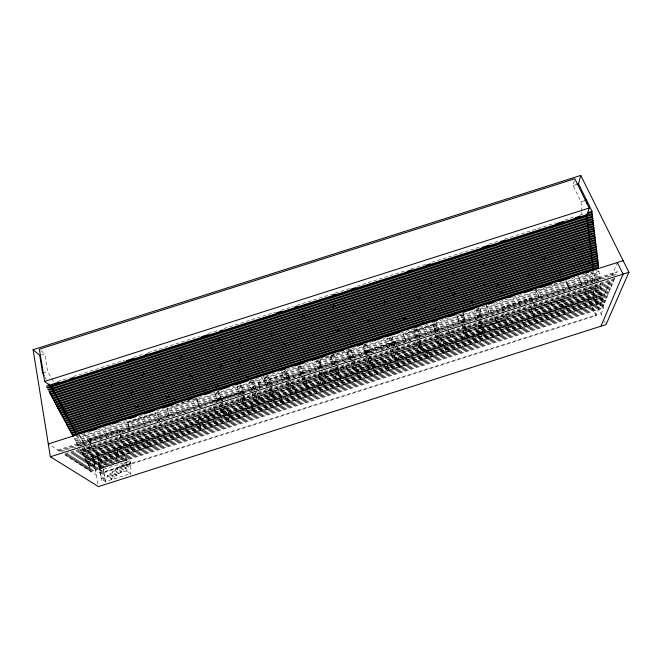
<?xml version="1.0" encoding="UTF-8"?>
<svg xmlns="http://www.w3.org/2000/svg" width="662" height="662" viewBox="0 0 662 662"><rect width="100%" height="100%" fill="white"/><g stroke="black" fill="none" stroke-linecap="round" stroke-linejoin="round"><path stroke-width="0.5" stroke-dasharray="3.31 2.48" d="M445.253 344.108L445.261 343.404L472.809 334.616L475.738 342.866L472.809 334.616M448.133 351.679L448.149 350.984M452.667 336.908L452.692 336.18M460.777 320.756L460.81 319.994M466.95 331.323L468.746 330.752L468.696 331.488L466.9 332.059L464.724 325.679M477.302 342.37L477.368 341.666M479.47 336.569L479.396 337.289L476.433 328.824L479.47 336.569L481.257 335.998L481.183 336.718M490.451 311.297L490.55 310.511M494.696 317.148L496.533 322.609L493.43 315.095M498.105 322.113L498.213 321.351L496.641 321.856M505.727 320.4L505.851 319.647L478.229 328.451L478.163 329.188L505.727 320.4L508.855 327.889L505.851 319.647M506.769 315.153L506.902 314.384L505.106 314.955L504.974 315.733L503.41 311.992M510.419 327.392L510.551 326.647L508.987 327.152M531.421 298.785L531.603 297.983L503.749 306.862L503.625 307.648L531.421 298.785L534.689 306.249L534.871 305.463L533.233 301.723M535.318 290.122L535.508 289.286M536.088 289.459L535.939 290.585L539.224 298.016L539.414 297.205L536.088 289.608M532.852 309.526L533.034 308.749L560.673 299.936L564.032 307.367L563.792 308.144L560.441 300.722L560.673 299.936M536.261 305.753L536.452 304.959L534.871 305.463M536.096 316.982L536.286 316.221M541.028 297.445L541.226 296.634L539.414 297.205M581.757 211.021L581.013 201.802L573.085 185.608L574.326 180.718M565.878 280.233L569.303 287.68L569.047 288.508L565.629 281.077M570.627 288.003L570.892 287.167L569.303 287.68M565.356 307.648L565.605 306.87M594.699 282.6L593.938 272.893L593.334 271.619M473.984 320.292L600.31 280.001L598.647 269.93M593.003 285.132L593.649 298.206L602.768 317.57M79.341 448.422L80.127 448.968L87.558 463.756L602.643 299.423L600.492 285.264L600.839 284.362L600.227 283.096M84.115 447.702L95.518 470.037L100.996 473.669L596.015 315.7L610.405 279.794M611.936 275.955L617.323 262.516M88.518 470.061L603.413 305.77L602.809 304.52L602.9 301.549L602.304 300.291L88.327 464.269L87.558 463.756M602.379 308.31L614.973 277.519M601.121 314.078L603.661 307.896L603.065 306.63L89.287 470.558M125.987 457.847C124.787 460.438 133.045 466.544 129.901 460.843M41.375 354.857L44.677 353.806L47.656 371.639L51.305 377.853M573.085 185.608L576.71 184.45M42.658 373.236L47.656 371.639M581.013 201.802L583.76 200.934M57.611 381.535L69.427 377.77M73.366 376.512L124.58 360.202M133.451 357.381L144.283 353.922M148.222 352.672L199.444 336.362M208.307 333.532L218.154 330.396M224.062 328.517L275.284 312.199M281.193 310.321L293.009 306.556M296.948 305.298L331.422 294.325M335.361 293.067L350.14 288.359M357.033 286.166L405.293 270.791M411.21 268.913L424.996 264.519M431.889 262.326L481.142 246.636M489.019 244.129L498.867 240.993M504.775 239.106L555.997 222.796M564.86 219.974L574.707 216.838M579.631 215.266L584.554 213.702M182.348 402.521L189.133 400.361M332.978 354.493L336.85 353.26M76.271 436.49L89.676 432.212M97.546 429.704L111.324 425.31M118.208 423.117L129.024 419.667M138.863 416.53L142.802 415.273M156.571 410.887L163.456 408.686M175.264 404.921L189.034 400.535M192.965 399.277L201.819 396.455M211.658 393.319L220.512 390.497M232.312 386.732L236.251 385.474M250.021 381.089L279.53 371.68M286.423 369.479L295.269 366.657M305.108 363.521L311.008 361.642M325.77 356.934L339.54 352.54M346.425 350.347L358.225 346.582M364.133 344.703L371.018 342.502M382.818 338.745L386.757 337.488M400.527 333.094L415.281 328.393M419.22 327.136L430.035 323.685M439.874 320.549L448.728 317.727M457.583 314.905L464.467 312.712M476.276 308.947L487.091 305.496M493.976 303.295L508.739 298.595M512.669 297.337L523.493 293.887M533.324 290.75L539.232 288.872M553.986 284.163L557.917 282.914M571.695 278.52L578.58 276.327M582.51 275.069L586.449 273.82M590.38 272.562L596.876 270.493M195.439 399.112L167.403 408.049L169.199 416.017L166.857 407.461M319.688 359.499L346.706 350.885L349.238 358.605L346.83 351.15M537.718 289.973L564.669 281.383M599.251 271.197L74.103 438.649L74.914 439.22L78.298 446.478M127.634 422.257L155.694 413.303L156.265 413.882L128.262 422.811L127.634 422.257L129.264 430.283M433.221 324.81L405.252 333.731L405.326 334.467L433.238 325.563L433.221 324.81L436.101 332.432M74.914 439.22L598.911 272.14M75.154 440.619L599.515 273.406M258.238 382.884L286.207 373.964L286.522 374.618L258.602 383.521L258.238 382.884L260.398 390.737M75.965 441.182L599.176 274.341M76.204 442.572L599.78 275.615M89.618 438.923L117.604 430.002L118.258 430.54L90.322 439.444L89.618 438.923L91.091 446.999L91.795 447.512L91.43 445.493M395.305 341.443L367.402 350.339L367.551 351.042L395.396 342.163L395.305 341.443L398.11 349.817L396.753 345.986M77.007 443.143L599.441 276.542M57.718 450.061L617.406 271.577L616.181 274.573L60.416 451.815L48.293 443.945M212.444 401.213L240.414 392.293L240.811 392.905L212.899 401.809L212.444 401.213L213.429 405.177M77.255 444.533L600.045 277.808M168.653 415.446L166.832 416.026L167.387 416.597M196.945 398.358L198.939 406.534L198.443 405.947L196.854 406.451L197.35 407.047M349.048 357.919L350.637 357.414L350.819 358.101M58.62 450.648L617.001 272.578M78.05 445.087L599.706 278.727M59.522 451.236L616.587 273.58M79.895 445.965L82.295 445.203L82.047 443.813L78.124 437.367L77.876 435.977M83.28 444.889L91.149 442.382M100.003 439.551L101.973 438.923M105.912 437.673L111.82 435.786M115.751 434.529L117.72 433.908M121.659 432.65L132.483 429.199M136.422 427.942L138.391 427.313M142.322 426.055L148.23 424.177M157.084 421.346L168.901 417.581M172.832 416.332L174.801 415.703M178.74 414.445L189.564 410.994M193.503 409.737L195.472 409.108M199.403 407.858L205.311 405.972M214.165 403.15L225.974 399.385M229.913 398.127L231.882 397.498M235.821 396.24L246.645 392.789M250.584 391.532L262.392 387.767M266.331 386.509L268.292 385.888M269.277 385.574L283.055 381.18M286.994 379.922L303.726 374.584M307.665 373.327L319.473 369.562M323.404 368.312L340.136 362.975M344.075 361.717L355.883 357.952M359.822 356.694L376.554 351.357M380.485 350.107L412.964 339.747M416.903 338.489L470.045 321.542M157.44 421.297L159.029 420.792L157.142 412.467L157.813 413.229L159.401 420.453M614.576 278.495L63.949 454.107L96.362 475.151M64.826 454.678L614.179 279.463M80.375 450.359L600.839 284.362M91.091 446.999L89.279 447.578L89.991 448.083M120.525 433.519L121.427 438.062L120.782 437.532L119.193 438.037L119.847 438.567M398.019 349.114L399.6 348.609L399.691 349.313M65.695 455.241L613.79 280.431M318.339 374.99L320.979 383.381L318.339 374.99L346.094 366.136L348.783 374.51L348.593 373.865M81.169 450.905L600.492 285.264M66.564 455.804L613.393 281.391M318.587 375.635L346.284 366.806L346.094 366.136M214.132 406.758L214.877 409.72L214.414 409.133L212.61 409.712L213.073 410.299M243.062 394.933L244.485 400.278L244.088 399.674L242.499 400.179L242.904 400.783M67.425 456.366L613.004 282.351M81.409 452.287L601.096 286.53M68.277 456.921L612.615 283.303M82.196 452.825L600.748 287.432M69.138 457.475L612.226 284.246M69.982 458.03L611.837 285.19M82.444 454.215L601.361 288.698M70.834 458.576L611.456 286.133M83.23 454.744L601.013 289.592M71.67 459.122L611.067 287.068M198.261 419.212L225.982 410.366L226.412 410.937L198.741 419.766L198.261 419.212L200.644 427.677L198.741 419.766M250.484 402.546L278.197 393.708L278.52 394.32L250.865 403.141L250.484 402.546L252.975 410.986L250.865 403.141M72.514 459.668L610.687 287.995M385.706 360.037L358.076 368.85L358.241 369.512L385.822 360.716L385.706 360.037L388.47 368.37L385.822 360.716M84.248 456.664L601.27 291.743M73.35 460.206L610.314 288.922M74.177 460.752L609.934 289.848M84.496 458.046L601.874 293.009M75.005 461.29L609.553 290.767M116.628 448.232L117.273 448.737L118.837 456.739L118.192 456.259L116.628 448.232L144.283 439.411L144.87 439.932M425.856 349.594L428.686 357.877L425.856 349.594L398.292 358.39L398.375 359.061M85.274 458.576L601.526 293.887M75.832 461.819L609.181 291.677M76.651 462.349L608.808 292.587M85.175 444.996L92.531 457.401L593.938 297.428M85.522 459.958L602.13 295.153M77.462 462.879L608.436 293.498M92.531 457.401L93.21 457.872L97.802 456.408L100.996 473.669M86.292 460.479L601.791 296.03M78.273 463.408L608.072 294.4M79.084 463.938L607.699 295.293M86.54 461.861L602.387 297.296M79.895 464.459L607.335 296.195M87.31 462.374L602.048 298.157M80.69 464.981L606.971 297.081M200.156 427.139L198.368 427.71L198.857 428.248M229.573 417.755L227.471 409.613L229.995 418.318L229.573 417.755L228.001 418.252L228.423 418.814M252.594 410.407L250.807 410.978L251.188 411.549M281.995 401.031L279.678 392.963L282.31 401.627L281.995 401.031L280.423 401.528L280.746 402.124M81.492 465.494L606.607 297.966M388.362 367.708L389.926 367.203L390.026 367.865M82.287 466.015L606.251 298.852M83.081 466.528L605.887 299.729M83.867 467.041L605.531 300.606M88.327 464.269L88.576 465.651L602.9 301.549M84.653 467.546L605.176 301.475M88.576 465.651L89.337 466.156L602.552 302.41M85.431 468.051L604.82 302.344M101.617 480.645L98.605 464.343L125.565 455.737L126.856 462.217L126.922 472.569M86.209 468.555L604.464 303.204M86.979 469.06L604.116 304.065M87.756 469.565L603.769 304.917M130.588 463.408L103.653 472.006L99.3 469.077L98.82 466.47L126.07 457.773M90.049 471.054L602.726 307.466M98.605 464.343L102.858 467.256L129.487 458.758L130.77 465.171L130.861 475.407M90.802 471.543L603.661 307.896M99.3 469.077L126.583 460.371M98.82 466.47L103.173 469.424L130.075 460.835M124.274 463.044L126.856 462.217L130.77 465.171L128.229 465.982L124.274 463.044L124.481 464.07L128.428 467L125.879 467.811L121.899 464.898L124.481 464.07M119.474 466.52L122.056 465.7L126.037 468.613L123.488 469.424L119.474 466.52L119.665 467.471L123.678 470.359L121.121 471.17L117.083 468.299L119.665 467.471M114.691 470.128L117.273 469.3L121.32 472.172L118.771 472.982L114.691 470.128L114.849 470.963L118.928 473.81L116.38 474.629L112.267 471.791L114.849 470.963M109.867 473.562L112.449 472.742L116.562 475.564L114.005 476.383L109.867 473.562L110.091 474.778L114.236 477.583L111.679 478.394L107.509 475.606L110.091 474.778M90.346 468.034L89.585 467.538L89.337 466.156M98.994 466.462L103.247 469.35M89.842 443.515L97.802 456.408M116.404 456.83L117.058 457.31M145.963 447.396L146.55 447.901M40.887 350.504L44.677 353.806M45.281 377.663L46.332 379.434M79.407 435.257L84.653 444.111M51.826 378.738L53.903 382.288M84.115 433.751L89.32 442.621M594.964 284.768L595.568 286.042L595.237 286.944L595.841 288.21L595.502 289.104L598.481 309.551M604.414 321.07L605.233 322.816M578.199 276.22L582.469 285.347M582.891 286.265L596.321 314.955L100.326 473.231L97.132 455.936M596.015 315.7L588.592 299.82L587.881 286.762M285.413 370.058L295.657 392.607M284.064 370.488L289.095 381.792M289.509 382.735L294.118 393.096M531.603 297.983L532.827 300.788M283.295 371.804L287.325 381.279M287.73 382.222L292.571 393.592M503.145 310.279L501.937 307.16L503.021 311.057M281.524 371.291L291.023 394.089M486.636 305.356L488.87 311.802L485.767 304.263M464.674 326.424L466.9 332.059M456.772 314.905L458.965 321.335L456.747 315.683M318.935 383.323L319.183 383.952M300.366 365.598L303.676 374.104M304.048 375.056L309.195 388.288M299.646 365.829L308.451 388.528M448.927 330.983L451.095 337.405L448.182 329.825M433.238 325.563L435.753 332.225M298.744 366.119L301.938 374.659M302.294 375.611L307.267 388.9M319.332 368.146L319.084 367.476L320.896 366.897L321.136 367.567L318.728 359.805M419.311 340.467L421.446 346.863L419.36 341.178M218.303 390.497L221.778 400.096M222.134 401.056L227.008 414.503M406.203 341.964L403.431 334.186L405.938 341.733M297.842 366.409L306.084 389.281M267.489 375.718L270.617 384.423M270.965 385.392L275.839 398.929M395.396 342.163L396.414 345.026M217.616 391.788L221.042 401.412M221.381 402.372L225.825 414.884M266.405 376.066L274.482 399.36M216.226 392.227L219.883 402.852M220.214 403.812L224.211 415.397M366.591 353.831L365.598 350.877L366.74 354.518M367.062 355.477L368.353 359.3L368.204 358.622L370.008 358.043L370.149 358.73M351.017 349.23L353.922 357.943M354.253 358.912L358.779 372.466M265.148 376.463L268.077 385.234M269.376 389.132L272.951 399.848M214.836 392.674L218.386 403.323M218.708 404.292L222.589 415.918M263.898 376.86L271.42 400.336M391.896 336.42L394.676 345.092M394.982 346.052L399.302 359.54M350.157 349.503L357.53 372.872M319.862 360.186L322.328 367.989M323.561 371.887L326.962 382.619M366.674 344.703L369.975 355.221M370.281 356.181L373.889 367.65M318.488 359.549L325.663 383.033M333.325 354.038L336.255 363.719M336.544 364.688L340.649 378.25M253.223 380.269L260.249 403.903M365.474 344.033L368.312 353.649M368.593 354.609L372.565 368.072M390.646 337.057L393.17 345.721M393.451 346.681L397.382 360.153M317.305 359.921L319.895 368.767M321.045 372.698L324.198 383.497M289.608 379.268L287.73 373.26L289.302 378.623M348.808 348.857L352.225 360.625M352.515 361.609L355.933 373.376M330.859 355.883L333.913 366.591M334.186 367.567L337.521 379.252M329.899 356.189L332.936 366.905M333.218 367.882L336.528 379.566M350.165 373.36L350.355 374.013M332.547 355.345L335.568 366.069M335.841 367.038L339.134 378.738M316.122 360.302L322.733 383.968M251.899 380.691L254.382 389.595M254.663 390.588L258.528 404.449M364.315 344.406L366.988 354.071M368.055 357.935L371.001 368.568M258.602 383.521L259.951 388.42M389.091 337.562L392.003 348.195M392.276 349.164L395.454 360.765M348.03 350.181L354.336 373.889M242.822 394.039L241.903 391.54L242.664 394.32M242.896 395.214L244.088 399.674M250.641 381.089L253.778 393.029M254.034 394.022L256.914 404.962M356.487 370.116L356.313 369.462L359.003 377.77L358.837 377.125L360.616 376.554L360.782 377.199M387.527 338.059L390.282 348.75M390.53 349.718L393.534 361.386M363.148 344.778L369.437 369.065M241.556 385.193L247.406 407.999M240.107 384.581L242.391 393.509M243.409 397.473L246.198 408.388M436.548 321.815L439.08 331.778M439.328 332.771L442.621 345.721M238.874 386.045L244.675 408.868M237.145 385.524L239.901 396.447M240.149 397.44L243.161 409.348M213.677 406.162L214.414 409.133M249.375 381.494L255.3 405.483M196.49 397.854L198.443 405.947M435.712 323.155L441.198 346.176M417.614 328.981L423.01 351.977M434.33 322.518L436.357 331.563M437.259 335.584L439.742 346.64M416.191 328.36L418.169 337.397M419.046 341.418L421.462 352.474M433.395 323.892L438.277 347.111M415.024 328.733L420.072 352.92M128.262 422.811L129.901 430.83M413.849 329.105L415.662 338.199M416.464 342.246L418.674 353.359M128.229 465.982L128.428 467M120.343 432.609C120.41 429.249 117.679 426.916 119.88 432.981M120.062 433.891L120.782 437.532M125.879 467.811L126.037 468.613M123.488 469.424L123.678 470.359M121.899 464.898L122.056 465.7M121.121 471.17L121.32 472.172M118.771 472.982L118.928 473.81M117.083 468.299L117.273 469.3M116.38 474.629L116.562 475.564M114.005 476.383L114.236 477.583M112.267 471.791L112.449 472.742M111.679 478.394L111.903 479.569L107.732 476.789L107.509 475.606M102.858 467.256L105.87 483.384M103.173 469.424L103.653 472.006M105.283 481.439L103.603 472.42L99.863 469.912L101.543 479.015M101.741 471.17L103.421 480.231M90.322 439.444L91.24 444.483M93.21 457.872L98.448 486.587M462.531 312.563L467.082 337.918M463.284 312.323L465.096 322.468M465.816 326.532L467.811 337.686M461.687 313.904L463.623 325.083M463.797 326.101L465.907 338.299M460.661 314.235L462.184 323.395M462.357 324.413L464.724 338.671M477.434 309.038L478.907 318.157M479.073 319.175L481.365 333.367M476.193 309.435L477.674 318.554M477.84 319.564L480.149 333.756M478.518 307.631L482.59 332.978M479.925 308.244L481.382 317.371M482.027 321.426L483.806 332.589M400.99 366.028L401.073 366.69M581.84 212.039L582.006 214.091M586.805 273.456L587.798 285.736M591.985 271.801L592.92 284.106M423.2 345.581L423.241 346.292M430.226 356.702L430.25 357.381M443.466 343.777L446.362 352.242L443.466 343.851M531.056 309.824L534.317 317.553L534.499 316.792L531.23 309.046L531.056 309.824M126.566 470.781L101.286 478.849L105.539 481.605L130.505 473.636L126.566 470.781M148.114 447.396L147.527 446.9L145.748 438.616L146.401 439.278L148.114 447.396M399.203 366.599L396.497 358.837L399.294 367.261L399.203 366.599"/><path stroke-width="0.99" d="M448.397 289.716L448.406 288.872L450.036 288.351L450.019 289.203M452.642 273.911L452.667 273.025M452.775 314.136L452.8 313.349M453.172 295.318L453.197 294.482L455.042 293.895L455.017 294.731M454.513 273.323L454.537 272.43M454.372 313.623L454.397 312.836M483.517 264.08L483.599 263.17M485.147 263.559L485.238 262.649M483.624 285.612L483.707 284.759L485.32 284.246L485.238 285.099M496.848 286.108L496.955 285.264L498.8 284.677L498.685 285.529M500.348 263.559L500.472 262.649L502.334 262.061L502.21 262.963M531.106 253.761L531.296 252.834L532.927 252.313L532.736 253.24M527.184 276.443L527.357 275.574L528.971 275.061L528.797 275.93M542.741 259.645L542.956 258.734L544.801 258.147L544.594 259.057M592.92 218.468L48.955 391.738L49.849 392.442L50.089 393.849L50.982 394.544L51.214 395.95L52.099 396.646L52.339 398.052L53.225 398.731L53.456 400.138L54.334 400.816L54.574 402.223L55.451 402.893L55.691 404.3L56.56 404.962L56.8 406.369L57.668 407.031L57.9 408.429L58.769 409.091L59.009 410.49L59.87 411.143L60.11 412.542L60.962 413.187L61.202 414.586L62.054 415.223L62.294 416.63L63.147 417.259L63.386 418.657L64.231 419.286L64.471 420.684L65.315 421.305L65.555 422.704L66.39 423.324L66.63 424.723L72.803 435.282L598.374 267.713L597.91 260.042L597.298 258.776L597.645 257.791L597.025 256.525L597.372 255.54L596.752 254.266L597.099 253.273L596.487 251.999L596.826 251.006L596.205 249.731L596.553 248.722L595.932 247.447L596.28 246.438L595.659 245.163L596.007 244.146L595.386 242.871L595.726 241.845L595.105 240.571L595.452 239.545L594.832 238.27L595.171 237.228L594.55 235.953L594.89 234.911L594.269 233.636L594.617 232.585L593.988 231.303L594.335 230.244L593.706 228.969L594.054 227.902L593.425 226.627L593.773 225.56L593.144 224.277L593.483 223.202L592.862 221.927L593.202 220.835L592.573 219.561L592.92 218.468L592.291 217.186L592.631 216.085L592.002 214.811L592.341 213.702L591.712 212.428L592.06 211.31L578.522 183.87L580.764 175.413L33.1 349.71L50.362 456.78L98.448 486.587L606.061 324.57L628.9 272.272L580.764 175.413M558.24 273.555L558.48 272.686M560.069 272.976L560.309 272.099M573.3 249.913L573.573 248.978L575.195 248.465L574.922 249.392M589.221 208L587.26 214.562L49.998 385.689L44.677 381.42L39.364 349.188L574.823 178.757L589.221 208L44.677 381.42M588.419 263.931L588.725 263.046M590.024 263.426L590.322 262.533M600.931 326.209L623.058 274.134L617.323 262.516M576.71 184.45L578.522 183.87M584.678 200.644L586.507 200.056L586.739 203.135M587.451 212.775L592.06 211.31M46.448 386.095L49.791 385.027M51.611 384.448L58.504 382.255M70.313 378.49L73.267 377.555M126.434 360.616L133.327 358.423M145.135 354.658L148.089 353.723M201.256 336.784L208.149 334.591M219.958 330.834L222.912 329.891M276.079 312.96L281.002 311.388M294.78 307.002L297.735 306.059M332.192 295.087L335.146 294.143M350.901 289.128L355.825 287.556M407.014 271.255L411.938 269.682M425.724 265.297L430.648 263.724M481.837 247.423L488.73 245.221M500.546 241.465L505.47 239.892M556.659 223.59L563.552 221.398M575.369 217.632L580.293 216.06M587.12 213.892L591.712 212.428M46.688 387.502L592.341 213.702M47.59 388.213L592.002 214.811M47.821 389.628L592.631 216.085M48.723 390.332L592.291 217.186M49.849 392.442L592.573 219.561M50.089 393.849L593.202 220.835M50.982 394.544L592.862 221.927M51.214 395.95L593.483 223.202M52.099 396.646L593.144 224.277M52.339 398.052L593.773 225.56M53.225 398.731L593.425 226.627M53.456 400.138L594.054 227.902M54.334 400.816L593.706 228.969M54.574 402.223L594.335 230.244M55.451 402.893L593.988 231.303M55.691 404.3L594.617 232.585M56.56 404.962L594.269 233.636M56.8 406.369L594.89 234.911M57.668 407.031L594.55 235.953M57.9 408.429L595.171 237.228M58.769 409.091L594.832 238.27M59.009 410.49L595.452 239.545M59.87 411.143L595.105 240.571M60.11 412.542L595.726 241.845M60.962 413.187L595.386 242.871M61.202 414.586L596.007 244.146M62.054 415.223L595.659 245.163M62.294 416.63L596.28 246.438M63.147 417.259L595.932 247.447M337.123 331.174L338.969 330.586M367.675 321.434L369.288 320.921M63.386 418.657L596.553 248.722M64.231 419.286L596.205 249.731M64.471 420.684L596.826 251.006M65.315 421.305L596.487 251.999M65.555 422.704L597.099 253.273M66.39 423.324L596.752 254.266M66.63 424.723L597.372 255.54M67.466 425.335L433.064 308.79M435.033 308.161L597.025 256.525M67.706 426.725L597.645 257.791M68.542 427.338L135.66 405.938M137.63 405.31L166.212 396.199M168.181 395.57L597.298 258.776M68.782 428.728L597.91 260.042M69.609 429.332L597.571 261.018M69.849 430.722L598.183 262.293M70.677 431.318L597.836 263.253M70.917 432.716L598.448 264.527M71.744 433.304L598.109 265.487M71.984 434.702L598.721 266.753M48.293 443.945L623.132 260.663M89.858 431.318L96.751 429.117M112.49 424.102L117.414 422.53M129.222 418.765L136.107 416.572M143.977 414.056L154.809 410.606M162.678 408.098L173.502 404.647M189.241 399.625L192.195 398.681M204.004 394.916L210.888 392.723M220.736 389.587L229.59 386.765M235.49 384.879L248.283 380.799M280.754 370.447L285.678 368.883M295.517 365.738L304.371 362.917M312.241 360.409L325.034 356.33M340.781 351.307L343.735 350.372M357.505 345.978L362.428 344.406M372.267 341.269L381.122 338.447M387.03 336.561L399.823 332.481M415.562 327.467L418.516 326.523M432.294 322.129L437.21 320.565M449.018 316.8L455.903 314.599M463.781 312.092L474.604 308.641M488.382 304.247L493.298 302.683M509.045 297.66L511.991 296.717M523.799 292.952L532.662 290.13M540.531 287.622L551.355 284.172M559.224 281.656L570.048 278.205M585.796 273.191L588.75 272.248M50.362 456.78L628.9 272.272M33.1 349.71L39.728 355.378L42.658 373.236L44.23 375.892M111.059 384.299L111.746 384.961M136.695 407.08L136.066 406.476L137.911 405.889L138.532 406.493M112.929 383.703L113.616 384.357M130.464 392.583L131.109 393.22M132.326 391.995L132.963 392.632M142.065 374.419L142.694 375.097M143.712 373.898L144.333 374.576M167.089 397.39L166.526 396.77L168.14 396.257L168.702 396.877M173.345 400.129L173.891 400.733M175.173 399.542L175.72 400.154M161.18 382.793L161.76 383.447M162.811 382.28L163.39 382.934M190.16 376.777L189.638 376.115L191.492 375.519L192.005 376.19M203.631 390.472L204.119 391.101M179.948 358.357L179.402 357.645L181.28 357.041L181.827 357.761M205.237 389.959L205.716 390.588M215.787 386.6L216.242 387.237M217.616 386.012L218.071 386.649M220.744 367.029L220.289 366.343L221.911 365.821L222.366 366.516M210.963 348.477L210.483 347.74L212.13 347.219L212.61 347.955M218.187 341.278L217.715 340.533L219.594 339.929L220.065 340.682M246.057 376.943L246.454 377.605M239.048 361.195L238.626 360.5L240.48 359.905L240.894 360.608M247.662 376.43L248.06 377.092M48.955 383.861L53.159 390.952M238.891 343.57L239.313 344.314M240.769 342.974L241.183 343.719M270.551 371.456L270.907 372.118M249.276 331.372L248.871 330.603L250.526 330.073L250.931 330.851M272.38 370.869L272.727 371.539M269.616 351.456L269.26 350.736L270.882 350.215L271.238 350.934M586.201 214.182L586.822 215.464L586.491 216.565L587.12 217.848L586.789 218.94L587.417 220.223L587.086 221.307L587.707 222.589L587.376 223.673L587.997 224.948L587.666 226.023L588.295 227.298L587.964 228.373L588.584 229.648L588.253 230.707L588.874 231.99L588.543 233.041L589.163 234.315L588.832 235.366L589.445 236.64L589.114 237.683L589.734 238.957L589.403 239.992L590.024 241.274L589.693 242.3L590.305 243.575L589.974 244.592L590.595 245.875L590.264 246.885L590.876 248.159L590.545 249.169L591.158 250.443L590.827 251.444L591.439 252.718L591.108 253.712L591.72 254.986L591.389 255.979L593.665 270.675M269.856 333.706L270.212 334.467M271.494 333.185L271.85 333.946M282.939 343.992L283.27 344.728M284.792 343.404L285.115 344.132M300.763 361.824L301.053 362.511M302.36 361.311L302.65 361.998M302.443 316.891L302.153 316.088L304.032 315.493L304.321 316.295M313.606 334.219L313.871 334.972M315.228 333.698L315.493 334.459M333.4 351.414L333.623 352.126M335.229 350.835L335.444 351.539M333.458 307.011L333.234 306.183L334.881 305.662L335.104 306.481M353.599 312.729L353.417 311.926L355.279 311.33L355.461 312.141M363.587 341.791L363.744 342.519M365.192 341.278L365.341 342.006M77.065 435.389L68.302 417.987L67.466 417.358L67.226 415.959L66.382 415.322L66.142 413.924L65.298 413.278L65.058 411.88L64.206 411.234L63.966 409.836L63.113 409.182L62.873 407.784L62.013 407.122L61.773 405.723L60.912 405.053L60.681 403.655L59.812 402.984L59.572 401.577L58.703 400.907L58.471 399.5L57.594 398.822L57.354 397.415L56.485 396.728L56.245 395.322L55.368 394.626L55.128 393.228L54.243 392.525L54.011 391.118L53.117 390.415L52.886 389.008L51.992 388.296L51.76 386.889L50.858 386.169L50.626 384.763M72.803 435.282L73.043 436.68M384.365 302.931L384.241 302.104L385.88 301.582L385.996 302.41M398.64 292.67L398.731 293.523M400.502 292.074L400.593 292.927M403.348 319.729L403.266 318.952L405.103 318.364L405.177 319.15M417.796 299.464L417.747 298.636L419.6 298.049L419.65 298.876M422.646 322.965L422.679 323.726M424.466 322.377L424.499 323.147M429.539 282.823L429.564 283.692M431.177 282.302L431.202 283.171M433.693 310.056L433.676 309.262L435.29 308.749L435.298 309.543M470.715 302.484L470.657 303.295L472.486 302.716L472.552 301.905L470.715 302.484M500.985 292.836L500.869 293.663L502.466 293.158L502.59 292.323L500.985 292.836"/></g></svg>
